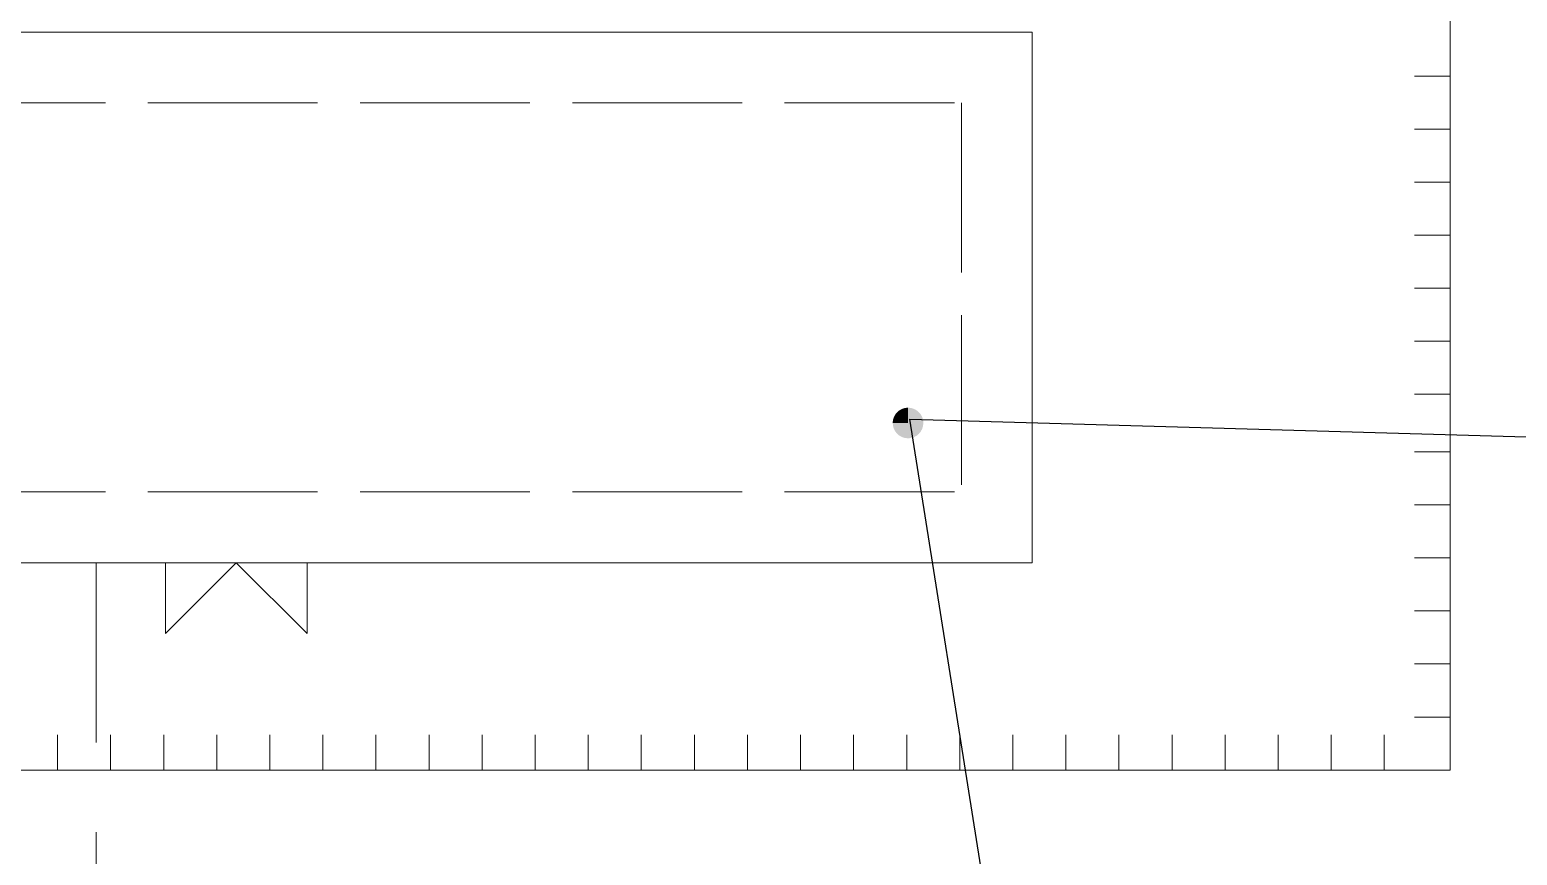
# Model space of a CAD drawing. Header units: millimetres. Extents: x 27137 to 30937, y -4667 to -569.
# Drawn here: x 28946.97 to 28989.01, y -2539.33 to -2515.99 of the extents above; entities that cross this region are included whole.
import ezdxf

# ---------------------------------------------------------------- set-up
doc = ezdxf.new("R2010")
doc.units = ezdxf.units.MM
doc.header["$LTSCALE"] = 0.4
doc.linetypes.add('ACAD_ISO02W100', pattern=[15, 12, -3])
doc.linetypes.add('штриховаяX2', pattern=[38.1, 25.4, -12.7])

msp = doc.modelspace()

# ---------------------------------------------------------------- hatches: boundary and pattern name
at = {"lineweight": 15}
h = msp.add_hatch(color=256, dxfattribs=at)
h.dxf.hatch_style = 1
h.paths.add_polyline_path([(28971.3587, -2527.1069), (28971.7913, -2527.1069), (28972.2238, -2527.1069, -1)])
h.paths.add_polyline_path([(28971.7913, -2526.6743, -0.4142136), (28972.2238, -2527.1069), (28971.7913, -2527.1069)])
h = msp.add_hatch(color=256, dxfattribs=at)
h.dxf.hatch_style = 1
h.paths.add_polyline_path([(28971.7913, -2526.6743), (28971.7913, -2527.1069), (28971.3587, -2527.1069, -0.4142136)])

# ---------------------------------------------------------------- linework, layer by layer
for p, q in [((28987.1105, -2513.037), (28987.1105, -2536.9192)), ((28930.303, -2516.0555), (28975.303, -2516.0555)), ((28930.303, -2516.0555), (28975.303, -2516.0555)), ((28975.303, -2516.0555), (28975.303, -2531.0555)), ((28975.303, -2516.0555), (28975.303, -2531.0555)), ((28987.1091, -2517.2954), (28986.1091, -2517.2954)), ((28987.1091, -2517.2954), (28986.1091, -2517.2954)), ((28987.1091, -2517.2954), (28986.1091, -2517.2954)), ((28987.1091, -2517.2954), (28986.1091, -2517.2954)), ((28987.1091, -2517.2954), (28986.1091, -2517.2954)), ((28987.1091, -2517.2954), (28986.1091, -2517.2954)), ((28987.1091, -2517.2954), (28986.1091, -2517.2954)), ((28987.1091, -2517.2954), (28986.1091, -2517.2954)), ((28987.1091, -2517.2954), (28986.1091, -2517.2954)), ((28987.1091, -2517.2954), (28986.1091, -2517.2954)), ((28987.1091, -2517.2954), (28986.1091, -2517.2954)), ((28987.1091, -2517.2954), (28986.1091, -2517.2954)), ((28987.1091, -2517.2954), (28986.1091, -2517.2954)), ((28987.1091, -2517.2954), (28986.1091, -2517.2954)), ((28987.1091, -2517.2954), (28986.1091, -2517.2954)), ((28987.1091, -2517.2954), (28986.1091, -2517.2954)), ((28987.1091, -2517.2954), (28986.1091, -2517.2954)), ((28987.1091, -2518.7954), (28986.1091, -2518.7954)), ((28987.1091, -2518.7954), (28986.1091, -2518.7954)), ((28987.1091, -2518.7954), (28986.1091, -2518.7954)), ((28987.1091, -2518.7954), (28986.1091, -2518.7954)), ((28987.1091, -2518.7954), (28986.1091, -2518.7954)), ((28987.1091, -2518.7954), (28986.1091, -2518.7954)), ((28987.1091, -2518.7954), (28986.1091, -2518.7954)), ((28987.1091, -2518.7954), (28986.1091, -2518.7954)), ((28987.1091, -2518.7954), (28986.1091, -2518.7954)), ((28987.1091, -2518.7954), (28986.1091, -2518.7954)), ((28987.1091, -2518.7954), (28986.1091, -2518.7954)), ((28987.1091, -2520.2954), (28986.1091, -2520.2954)), ((28987.1091, -2520.2954), (28986.1091, -2520.2954)), ((28987.1091, -2520.2954), (28986.1091, -2520.2954)), ((28987.1091, -2520.2954), (28986.1091, -2520.2954)), ((28987.1091, -2520.2954), (28986.1091, -2520.2954)), ((28987.1091, -2520.2954), (28986.1091, -2520.2954)), ((28987.1091, -2520.2954), (28986.1091, -2520.2954)), ((28987.1091, -2520.2954), (28986.1091, -2520.2954)), ((28987.1091, -2520.2954), (28986.1091, -2520.2954)), ((28987.1091, -2520.2954), (28986.1091, -2520.2954)), ((28987.1091, -2520.2954), (28986.1091, -2520.2954)), ((28987.1091, -2520.2954), (28986.1091, -2520.2954)), ((28987.1091, -2520.2954), (28986.1091, -2520.2954)), ((28987.1091, -2521.7954), (28986.1091, -2521.7954)), ((28987.1091, -2521.7954), (28986.1091, -2521.7954)), ((28987.1091, -2521.7954), (28986.1091, -2521.7954)), ((28987.1091, -2521.7954), (28986.1091, -2521.7954)), ((28987.1091, -2521.7954), (28986.1091, -2521.7954)), ((28987.1091, -2521.7954), (28986.1091, -2521.7954)), ((28987.1091, -2521.7954), (28986.1091, -2521.7954)), ((28987.1091, -2521.7954), (28986.1091, -2521.7954)), ((28987.1091, -2521.7954), (28986.1091, -2521.7954)), ((28987.1091, -2521.7954), (28986.1091, -2521.7954)), ((28987.1091, -2521.7954), (28986.1091, -2521.7954)), ((28987.1091, -2521.7954), (28986.1091, -2521.7954)), ((28987.1091, -2521.7954), (28986.1091, -2521.7954)), ((28987.1091, -2521.7954), (28986.1091, -2521.7954)), ((28987.1091, -2521.7954), (28986.1091, -2521.7954)), ((28987.1091, -2521.7954), (28986.1091, -2521.7954)), ((28987.1091, -2521.7954), (28986.1091, -2521.7954)), ((28987.1098, -2521.7954), (28986.1098, -2521.7954)), ((28987.1098, -2521.7954), (28986.1098, -2521.7954)), ((28987.1098, -2521.7954), (28986.1098, -2521.7954)), ((28987.1098, -2521.7954), (28986.1098, -2521.7954)), ((28987.1098, -2521.7954), (28986.1098, -2521.7954)), ((28987.1098, -2521.7954), (28986.1098, -2521.7954)), ((28987.1098, -2521.7954), (28986.1098, -2521.7954)), ((28987.1098, -2521.7954), (28986.1098, -2521.7954)), ((28987.1098, -2521.7954), (28986.1098, -2521.7954)), ((28987.1098, -2521.7954), (28986.1098, -2521.7954)), ((28987.1098, -2521.7954), (28986.1098, -2521.7954)), ((28987.1098, -2521.7954), (28986.1098, -2521.7954)), ((28987.1098, -2521.7954), (28986.1098, -2521.7954)), ((28987.1098, -2521.7954), (28986.1098, -2521.7954)), ((28987.1098, -2521.7954), (28986.1098, -2521.7954)), ((28987.1098, -2521.7954), (28986.1098, -2521.7954)), ((28987.1098, -2521.7954), (28986.1098, -2521.7954)), ((28987.1098, -2521.7954), (28986.1098, -2521.7954)), ((28987.1098, -2521.7954), (28986.1098, -2521.7954)), ((28987.1098, -2521.7954), (28986.1098, -2521.7954)), ((28987.1098, -2521.7954), (28986.1098, -2521.7954)), ((28987.1098, -2521.7954), (28986.1098, -2521.7954)), ((28987.1098, -2521.7954), (28986.1098, -2521.7954)), ((28987.1098, -2521.7954), (28986.1098, -2521.7954)), ((28987.1098, -2521.7954), (28986.1098, -2521.7954)), ((28987.1091, -2523.2954), (28986.1091, -2523.2954)), ((28987.1091, -2523.2954), (28986.1091, -2523.2954)), ((28987.1091, -2523.2954), (28986.1091, -2523.2954)), ((28987.1091, -2523.2954), (28986.1091, -2523.2954)), ((28987.1091, -2523.2954), (28986.1091, -2523.2954)), ((28987.1091, -2523.2954), (28986.1091, -2523.2954)), ((28987.1091, -2523.2954), (28986.1091, -2523.2954)), ((28987.1091, -2523.2954), (28986.1091, -2523.2954)), ((28987.1091, -2523.2954), (28986.1091, -2523.2954)), ((28987.1091, -2523.2954), (28986.1091, -2523.2954)), ((28987.1091, -2523.2954), (28986.1091, -2523.2954)), ((28987.1098, -2523.2954), (28986.1098, -2523.2954)), ((28987.1098, -2523.2954), (28986.1098, -2523.2954)), ((28987.1098, -2523.2954), (28986.1098, -2523.2954)), ((28987.1098, -2523.2954), (28986.1098, -2523.2954)), ((28987.1098, -2523.2954), (28986.1098, -2523.2954)), ((28987.1098, -2523.2954), (28986.1098, -2523.2954)), ((28987.1098, -2523.2954), (28986.1098, -2523.2954)), ((28987.1098, -2523.2954), (28986.1098, -2523.2954)), ((28987.1098, -2523.2954), (28986.1098, -2523.2954)), ((28987.1098, -2523.2954), (28986.1098, -2523.2954)), ((28987.1098, -2523.2954), (28986.1098, -2523.2954)), ((28987.1098, -2523.2954), (28986.1098, -2523.2954)), ((28987.1098, -2523.2954), (28986.1098, -2523.2954)), ((28987.1098, -2523.2954), (28986.1098, -2523.2954)), ((28987.1098, -2523.2954), (28986.1098, -2523.2954)), ((28987.1098, -2523.2954), (28986.1098, -2523.2954)), ((28987.1098, -2523.2954), (28986.1098, -2523.2954)), ((28987.1098, -2523.2954), (28986.1098, -2523.2954)), ((28987.1098, -2523.2954), (28986.1098, -2523.2954)), ((28987.1098, -2523.2954), (28986.1098, -2523.2954)), ((28987.1098, -2523.2954), (28986.1098, -2523.2954)), ((28987.1098, -2523.2954), (28986.1098, -2523.2954)), ((28987.1098, -2523.2954), (28986.1098, -2523.2954)), ((28987.1098, -2523.2954), (28986.1098, -2523.2954)), ((28987.1098, -2523.2954), (28986.1098, -2523.2954)), ((28987.1098, -2523.2954), (28986.1098, -2523.2954)), ((28987.1098, -2523.2954), (28986.1098, -2523.2954)), ((28987.1098, -2523.2954), (28986.1098, -2523.2954)), ((28975.303, -2528.8488), (28975.303, -2523.8488)), ((28975.303, -2528.8488), (28975.303, -2523.8488)), ((28987.1098, -2524.7954), (28986.1098, -2524.7954)), ((28987.1098, -2524.7954), (28986.1098, -2524.7954)), ((28987.1098, -2524.7954), (28986.1098, -2524.7954)), ((28987.1098, -2524.7954), (28986.1098, -2524.7954)), ((28987.1098, -2524.7954), (28986.1098, -2524.7954)), ((28987.1098, -2524.7954), (28986.1098, -2524.7954)), ((28987.1098, -2524.7954), (28986.1098, -2524.7954)), ((28987.1098, -2524.7954), (28986.1098, -2524.7954)), ((28987.1098, -2524.7954), (28986.1098, -2524.7954)), ((28987.1098, -2524.7954), (28986.1098, -2524.7954)), ((28987.1098, -2524.7954), (28986.1098, -2524.7954)), ((28987.1098, -2524.7954), (28986.1098, -2524.7954)), ((28987.1098, -2524.7954), (28986.1098, -2524.7954)), ((28987.1098, -2524.7954), (28986.1098, -2524.7954)), ((28987.1098, -2524.7954), (28986.1098, -2524.7954)), ((28987.1098, -2524.7954), (28986.1098, -2524.7954)), ((28987.1098, -2524.7954), (28986.1098, -2524.7954)), ((28987.1098, -2524.7954), (28986.1098, -2524.7954)), ((28987.1098, -2524.7954), (28986.1098, -2524.7954)), ((28987.1098, -2524.7954), (28986.1098, -2524.7954)), ((28987.1098, -2524.7954), (28986.1098, -2524.7954)), ((28987.1098, -2526.2954), (28986.1098, -2526.2954)), ((28987.1098, -2526.2954), (28986.1098, -2526.2954)), ((28987.1098, -2526.2954), (28986.1098, -2526.2954)), ((28987.1098, -2526.2954), (28986.1098, -2526.2954)), ((28987.1098, -2526.2954), (28986.1098, -2526.2954)), ((28987.1098, -2526.2954), (28986.1098, -2526.2954)), ((28987.1098, -2526.2954), (28986.1098, -2526.2954)), ((28987.1098, -2526.2954), (28986.1098, -2526.2954)), ((28987.1098, -2526.2954), (28986.1098, -2526.2954)), ((28987.1098, -2526.2954), (28986.1098, -2526.2954)), ((28987.1098, -2526.2954), (28986.1098, -2526.2954)), ((28987.1098, -2526.2954), (28986.1098, -2526.2954)), ((28987.1098, -2526.2954), (28986.1098, -2526.2954)), ((28987.1098, -2526.2954), (28986.1098, -2526.2954)), ((28987.1098, -2526.2954), (28986.1098, -2526.2954)), ((28987.1098, -2526.2954), (28986.1098, -2526.2954)), ((28987.1098, -2526.2954), (28986.1098, -2526.2954)), ((28987.1098, -2526.2954), (28986.1098, -2526.2954)), ((28987.1098, -2526.2954), (28986.1098, -2526.2954)), ((28987.1098, -2526.2954), (28986.1098, -2526.2954)), ((28987.1098, -2526.2954), (28986.1098, -2526.2954)), ((28987.1098, -2526.2954), (28986.1098, -2526.2954)), ((28987.1098, -2526.2954), (28986.1098, -2526.2954)), ((28987.1098, -2526.2954), (28986.1098, -2526.2954)), ((28987.1098, -2526.2954), (28986.1098, -2526.2954)), ((28987.1098, -2526.2954), (28986.1098, -2526.2954)), ((28987.1098, -2526.2954), (28986.1098, -2526.2954)), ((28987.1098, -2526.2954), (28986.1098, -2526.2954)), ((28987.1098, -2526.2954), (28986.1098, -2526.2954)), ((28987.1098, -2526.2954), (28986.1098, -2526.2954)), ((28987.1098, -2526.2954), (28986.1098, -2526.2954)), ((28987.1098, -2526.2954), (28986.1098, -2526.2954)), ((28987.1098, -2526.2954), (28986.1098, -2526.2954)), ((28987.1098, -2526.2954), (28986.1098, -2526.2954)), ((28987.1098, -2526.2954), (28986.1098, -2526.2954)), ((28987.1098, -2526.2954), (28986.1098, -2526.2954)), ((28987.1098, -2526.2954), (28986.1098, -2526.2954)), ((28987.1098, -2526.2954), (28986.1098, -2526.2954)), ((28987.1098, -2526.2954), (28986.1098, -2526.2954)), ((28987.1098, -2526.2954), (28986.1098, -2526.2954)), ((28987.1098, -2526.2954), (28986.1098, -2526.2954)), ((28987.1098, -2526.2954), (28986.1098, -2526.2954)), ((28987.1098, -2526.2954), (28986.1098, -2526.2954)), ((28987.1098, -2526.2954), (28986.1098, -2526.2954)), ((28987.1098, -2526.2954), (28986.1098, -2526.2954)), ((28987.1098, -2526.2954), (28986.1098, -2526.2954)), ((28987.1098, -2526.2954), (28986.1098, -2526.2954)), ((28987.1098, -2526.2954), (28986.1098, -2526.2954)), ((28987.1098, -2526.2954), (28986.1098, -2526.2954)), ((28987.1098, -2526.2954), (28986.1098, -2526.2954)), ((28987.1098, -2526.2954), (28986.1098, -2526.2954)), ((28987.1098, -2526.2954), (28986.1098, -2526.2954)), ((28987.1098, -2526.2954), (28986.1098, -2526.2954)), ((28987.1098, -2526.2954), (28986.1098, -2526.2954)), ((28987.1098, -2526.2954), (28986.1098, -2526.2954)), ((28987.1098, -2526.2954), (28986.1098, -2526.2954)), ((28987.1098, -2526.2954), (28986.1098, -2526.2954)), ((28987.1098, -2526.2954), (28986.1098, -2526.2954)), ((28987.1098, -2526.2954), (28986.1098, -2526.2954)), ((28987.1098, -2526.2954), (28986.1098, -2526.2954)), ((28987.1098, -2526.2954), (28986.1098, -2526.2954)), ((28987.1098, -2526.2954), (28986.1098, -2526.2954)), ((28987.1098, -2526.2954), (28986.1098, -2526.2954)), ((28987.1098, -2526.2954), (28986.1098, -2526.2954)), ((28987.1098, -2526.2954), (28986.1098, -2526.2954)), ((28987.1098, -2526.2954), (28986.1098, -2526.2954)), ((28987.1098, -2526.2954), (28986.1098, -2526.2954)), ((28987.1098, -2527.9192), (28986.1098, -2527.9192)), ((28987.1098, -2527.9192), (28986.1098, -2527.9192)), ((28987.1098, -2527.9192), (28986.1098, -2527.9192)), ((28987.1098, -2527.9192), (28986.1098, -2527.9192)), ((28987.1098, -2527.9192), (28986.1098, -2527.9192)), ((28987.1098, -2527.9192), (28986.1098, -2527.9192)), ((28987.1098, -2527.9192), (28986.1098, -2527.9192)), ((28987.1098, -2527.9192), (28986.1098, -2527.9192)), ((28987.1098, -2527.9192), (28986.1098, -2527.9192)), ((28987.1098, -2527.9192), (28986.1098, -2527.9192)), ((28987.1098, -2527.9192), (28986.1098, -2527.9192)), ((28987.1098, -2527.9192), (28986.1098, -2527.9192)), ((28987.1098, -2527.9192), (28986.1098, -2527.9192)), ((28987.1098, -2527.9192), (28986.1098, -2527.9192)), ((28987.1098, -2527.9192), (28986.1098, -2527.9192)), ((28987.1098, -2527.9192), (28986.1098, -2527.9192)), ((28987.1098, -2527.9192), (28986.1098, -2527.9192)), ((28987.1098, -2527.9192), (28986.1098, -2527.9192)), ((28987.1098, -2527.9192), (28986.1098, -2527.9192)), ((28987.1098, -2527.9192), (28986.1098, -2527.9192)), ((28987.1098, -2527.9192), (28986.1098, -2527.9192)), ((28987.1098, -2527.9192), (28986.1098, -2527.9192)), ((28987.1098, -2527.9192), (28986.1098, -2527.9192)), ((28987.1098, -2527.9192), (28986.1098, -2527.9192)), ((28987.1098, -2527.9192), (28986.1098, -2527.9192)), ((28987.1098, -2529.4192), (28986.1098, -2529.4192)), ((28987.1098, -2529.4192), (28986.1098, -2529.4192)), ((28987.1098, -2529.4192), (28986.1098, -2529.4192)), ((28987.1098, -2529.4192), (28986.1098, -2529.4192)), ((28987.1098, -2529.4192), (28986.1098, -2529.4192)), ((28987.1098, -2529.4192), (28986.1098, -2529.4192)), ((28987.1098, -2529.4192), (28986.1098, -2529.4192)), ((28987.1098, -2529.4192), (28986.1098, -2529.4192)), ((28987.1098, -2529.4192), (28986.1098, -2529.4192)), ((28987.1098, -2529.4192), (28986.1098, -2529.4192)), ((28987.1098, -2529.4192), (28986.1098, -2529.4192)), ((28987.1098, -2529.4192), (28986.1098, -2529.4192)), ((28987.1098, -2529.4192), (28986.1098, -2529.4192)), ((28987.1098, -2529.4192), (28986.1098, -2529.4192)), ((28987.1098, -2529.4192), (28986.1098, -2529.4192)), ((28987.1098, -2529.4192), (28986.1098, -2529.4192)), ((28987.1098, -2529.4192), (28986.1098, -2529.4192)), ((28987.1098, -2530.9192), (28986.1098, -2530.9192)), ((28987.1098, -2530.9192), (28986.1098, -2530.9192)), ((28987.1098, -2530.9192), (28986.1098, -2530.9192)), ((28987.1098, -2530.9192), (28986.1098, -2530.9192)), ((28987.1098, -2530.9192), (28986.1098, -2530.9192)), ((28987.1098, -2530.9192), (28986.1098, -2530.9192)), ((28987.1098, -2530.9192), (28986.1098, -2530.9192)), ((28987.1098, -2530.9192), (28986.1098, -2530.9192)), ((28987.1098, -2530.9192), (28986.1098, -2530.9192)), ((28987.1098, -2530.9192), (28986.1098, -2530.9192)), ((28987.1098, -2530.9192), (28986.1098, -2530.9192)), ((28975.303, -2531.0555), (28930.303, -2531.0555)), ((28950.803, -2533.0555), (28950.803, -2531.0555)), ((28950.803, -2533.0555), (28952.803, -2531.0555)), ((28952.803, -2531.0555), (28954.803, -2533.0555)), ((28954.803, -2531.0555), (28954.803, -2533.0555)), ((28987.1098, -2532.4192), (28986.1098, -2532.4192)), ((28987.1098, -2532.4192), (28986.1098, -2532.4192)), ((28987.1098, -2532.4192), (28986.1098, -2532.4192)), ((28987.1098, -2532.4192), (28986.1098, -2532.4192)), ((28987.1098, -2532.4192), (28986.1098, -2532.4192)), ((28987.1098, -2532.4192), (28986.1098, -2532.4192)), ((28987.1098, -2532.4192), (28986.1098, -2532.4192)), ((28987.1098, -2532.4192), (28986.1098, -2532.4192)), ((28987.1098, -2532.4192), (28986.1098, -2532.4192)), ((28987.1098, -2532.4192), (28986.1098, -2532.4192)), ((28987.1098, -2532.4192), (28986.1098, -2532.4192)), ((28987.1098, -2532.4192), (28986.1098, -2532.4192)), ((28987.1098, -2532.4192), (28986.1098, -2532.4192)), ((28987.1098, -2533.9192), (28986.1098, -2533.9192)), ((28987.1098, -2533.9192), (28986.1098, -2533.9192)), ((28987.1098, -2533.9192), (28986.1098, -2533.9192)), ((28987.1098, -2533.9192), (28986.1098, -2533.9192)), ((28987.1098, -2533.9192), (28986.1098, -2533.9192)), ((28987.1098, -2533.9192), (28986.1098, -2533.9192)), ((28987.1098, -2533.9192), (28986.1098, -2533.9192)), ((28987.1098, -2533.9192), (28986.1098, -2533.9192)), ((28987.1098, -2533.9192), (28986.1098, -2533.9192)), ((28987.1098, -2533.9192), (28986.1098, -2533.9192)), ((28987.1098, -2533.9192), (28986.1098, -2533.9192)), ((28987.1098, -2533.9192), (28986.1098, -2533.9192)), ((28987.1098, -2533.9192), (28986.1098, -2533.9192)), ((28987.1098, -2533.9192), (28986.1098, -2533.9192)), ((28987.1098, -2533.9192), (28986.1098, -2533.9192)), ((28987.1098, -2533.9192), (28986.1098, -2533.9192)), ((28987.1098, -2533.9192), (28986.1098, -2533.9192)), ((28987.1105, -2533.9192), (28986.1105, -2533.9192)), ((28987.1105, -2533.9192), (28986.1105, -2533.9192)), ((28987.1105, -2533.9192), (28986.1105, -2533.9192)), ((28987.1105, -2533.9192), (28986.1105, -2533.9192)), ((28987.1105, -2533.9192), (28986.1105, -2533.9192)), ((28987.1105, -2533.9192), (28986.1105, -2533.9192)), ((28987.1105, -2533.9192), (28986.1105, -2533.9192)), ((28987.1105, -2533.9192), (28986.1105, -2533.9192)), ((28987.1105, -2533.9192), (28986.1105, -2533.9192)), ((28987.1105, -2533.9192), (28986.1105, -2533.9192)), ((28987.1105, -2533.9192), (28986.1105, -2533.9192)), ((28987.1105, -2533.9192), (28986.1105, -2533.9192)), ((28987.1105, -2533.9192), (28986.1105, -2533.9192)), ((28987.1105, -2533.9192), (28986.1105, -2533.9192)), ((28987.1105, -2533.9192), (28986.1105, -2533.9192)), ((28987.1105, -2533.9192), (28986.1105, -2533.9192)), ((28987.1105, -2533.9192), (28986.1105, -2533.9192)), ((28987.1105, -2533.9192), (28986.1105, -2533.9192)), ((28987.1105, -2533.9192), (28986.1105, -2533.9192)), ((28987.1105, -2533.9192), (28986.1105, -2533.9192)), ((28987.1105, -2533.9192), (28986.1105, -2533.9192)), ((28987.1105, -2533.9192), (28986.1105, -2533.9192)), ((28987.1105, -2533.9192), (28986.1105, -2533.9192)), ((28987.1105, -2533.9192), (28986.1105, -2533.9192)), ((28987.1105, -2533.9192), (28986.1105, -2533.9192)), ((28987.1098, -2535.4192), (28986.1098, -2535.4192)), ((28987.1098, -2535.4192), (28986.1098, -2535.4192)), ((28987.1098, -2535.4192), (28986.1098, -2535.4192)), ((28987.1098, -2535.4192), (28986.1098, -2535.4192)), ((28987.1098, -2535.4192), (28986.1098, -2535.4192)), ((28987.1098, -2535.4192), (28986.1098, -2535.4192)), ((28987.1098, -2535.4192), (28986.1098, -2535.4192)), ((28987.1098, -2535.4192), (28986.1098, -2535.4192)), ((28987.1098, -2535.4192), (28986.1098, -2535.4192)), ((28987.1098, -2535.4192), (28986.1098, -2535.4192)), ((28987.1098, -2535.4192), (28986.1098, -2535.4192)), ((28987.1105, -2535.4192), (28986.1105, -2535.4192)), ((28987.1105, -2535.4192), (28986.1105, -2535.4192)), ((28987.1105, -2535.4192), (28986.1105, -2535.4192)), ((28987.1105, -2535.4192), (28986.1105, -2535.4192)), ((28987.1105, -2535.4192), (28986.1105, -2535.4192)), ((28987.1105, -2535.4192), (28986.1105, -2535.4192)), ((28987.1105, -2535.4192), (28986.1105, -2535.4192)), ((28987.1105, -2535.4192), (28986.1105, -2535.4192)), ((28987.1105, -2535.4192), (28986.1105, -2535.4192)), ((28987.1105, -2535.4192), (28986.1105, -2535.4192)), ((28987.1105, -2535.4192), (28986.1105, -2535.4192)), ((28987.1105, -2535.4192), (28986.1105, -2535.4192)), ((28987.1105, -2535.4192), (28986.1105, -2535.4192)), ((28987.1105, -2535.4192), (28986.1105, -2535.4192)), ((28987.1105, -2535.4192), (28986.1105, -2535.4192)), ((28987.1105, -2535.4192), (28986.1105, -2535.4192)), ((28987.1105, -2535.4192), (28986.1105, -2535.4192)), ((28947.7525, -2536.9192), (28947.7525, -2535.9192)), ((28947.7525, -2536.9192), (28947.7525, -2535.9192)), ((28949.2525, -2536.9192), (28949.2525, -2535.9192)), ((28949.2525, -2536.9192), (28949.2525, -2535.9192)), ((28950.7525, -2536.9192), (28950.7525, -2535.9192)), ((28950.7525, -2536.9192), (28950.7525, -2535.9192)), ((28952.2525, -2536.9192), (28952.2525, -2535.9192)), ((28952.2525, -2536.9192), (28952.2525, -2535.9192)), ((28953.7525, -2536.9192), (28953.7525, -2535.9192)), ((28953.7525, -2536.9192), (28953.7525, -2535.9192)), ((28953.7525, -2536.9192), (28953.7525, -2535.9192)), ((28953.7525, -2536.9192), (28953.7525, -2535.9192)), ((28955.2525, -2536.9192), (28955.2525, -2535.9192)), ((28955.2525, -2536.9192), (28955.2525, -2535.9192)), ((28956.7525, -2536.9192), (28956.7525, -2535.9192)), ((28956.7525, -2536.9192), (28956.7525, -2535.9192)), ((28958.2525, -2536.9192), (28958.2525, -2535.9192)), ((28958.2525, -2536.9192), (28958.2525, -2535.9192)), ((28959.7525, -2536.9192), (28959.7525, -2535.9192)), ((28959.7525, -2536.9192), (28959.7525, -2535.9192)), ((28961.2525, -2536.9192), (28961.2525, -2535.9192)), ((28961.2525, -2536.9192), (28961.2525, -2535.9192)), ((28962.7525, -2536.9192), (28962.7525, -2535.9192)), ((28962.7525, -2536.9192), (28962.7525, -2535.9192)), ((28964.2525, -2536.9192), (28964.2525, -2535.9192)), ((28964.2525, -2536.9192), (28964.2525, -2535.9192)), ((28964.2525, -2536.9192), (28964.2525, -2535.9192)), ((28964.2525, -2536.9192), (28964.2525, -2535.9192)), ((28965.7525, -2536.9192), (28965.7525, -2535.9192)), ((28965.7525, -2536.9192), (28965.7525, -2535.9192)), ((28967.2525, -2536.9192), (28967.2525, -2535.9192)), ((28967.2525, -2536.9192), (28967.2525, -2535.9192)), ((28968.7525, -2536.9192), (28968.7525, -2535.9192)), ((28968.7525, -2536.9192), (28968.7525, -2535.9192)), ((28970.2525, -2536.9192), (28970.2525, -2535.9192)), ((28970.2525, -2536.9192), (28970.2525, -2535.9192)), ((28971.7525, -2536.9192), (28971.7525, -2535.9192)), ((28971.7525, -2536.9192), (28971.7525, -2535.9192)), ((28973.2525, -2536.9192), (28973.2525, -2535.9192)), ((28973.2525, -2536.9192), (28973.2525, -2535.9192)), ((28974.7525, -2536.9192), (28974.7525, -2535.9192)), ((28974.7525, -2536.9192), (28974.7525, -2535.9192)), ((28974.7525, -2536.9192), (28974.7525, -2535.9192)), ((28974.7525, -2536.9192), (28974.7525, -2535.9192)), ((28976.2525, -2536.9192), (28976.2525, -2535.9192)), ((28976.2525, -2536.9192), (28976.2525, -2535.9192)), ((28977.7525, -2536.9192), (28977.7525, -2535.9192)), ((28977.7525, -2536.9192), (28977.7525, -2535.9192)), ((28979.2525, -2536.9192), (28979.2525, -2535.9192)), ((28979.2525, -2536.9192), (28979.2525, -2535.9192)), ((28980.7525, -2536.9192), (28980.7525, -2535.9192)), ((28980.7525, -2536.9192), (28980.7525, -2535.9192)), ((28982.2525, -2536.9192), (28982.2525, -2535.9192)), ((28982.2525, -2536.9192), (28982.2525, -2535.9192)), ((28983.7525, -2536.9192), (28983.7525, -2535.9192)), ((28983.7525, -2536.9192), (28983.7525, -2535.9192)), ((28985.2525, -2536.9192), (28985.2525, -2535.9192)), ((28985.2525, -2536.9192), (28985.2525, -2535.9192)), ((28942.3395, -2536.9192), (28987.1105, -2536.9192)), ((28987.0811, -2536.9192), (28983.7525, -2536.9192)), ((28987.0811, -2536.9192), (28983.7525, -2536.9192)), ((28987.0811, -2536.9192), (28983.7525, -2536.9192)), ((28987.0811, -2536.9192), (28983.7525, -2536.9192)), ((28987.0811, -2536.9192), (28983.7525, -2536.9192)), ((28987.0811, -2536.9192), (28983.7525, -2536.9192)), ((28987.0811, -2536.9192), (28983.7525, -2536.9192)), ((28987.0811, -2536.9192), (28983.7525, -2536.9192)), ((28987.0811, -2536.9192), (28983.7525, -2536.9192)), ((28987.0811, -2536.9192), (28983.7525, -2536.9192)), ((28987.0811, -2536.9192), (28983.7525, -2536.9192)), ((28987.0811, -2536.9192), (28983.7525, -2536.9192)), ((28987.0811, -2536.9192), (28983.7525, -2536.9192)), ((28987.0811, -2536.9192), (28983.7525, -2536.9192)), ((28987.0811, -2536.9192), (28983.7525, -2536.9192)), ((28987.0811, -2536.9192), (28983.7525, -2536.9192)), ((28987.0811, -2536.9192), (28983.7525, -2536.9192)), ((28987.0811, -2536.9192), (28983.7525, -2536.9192)), ((28987.0811, -2536.9192), (28983.7525, -2536.9192)), ((28987.0811, -2536.9192), (28983.7525, -2536.9192)), ((28987.0811, -2536.9192), (28983.7525, -2536.9192))]:
    msp.add_line(p, q, dxfattribs=at)
at = {"linetype": 'ACAD_ISO02W100', "lineweight": 15}
for p, q in [((28932.303, -2518.0555), (28973.303, -2518.0555)), ((28973.303, -2518.0555), (28973.303, -2529.0555)), ((28932.303, -2529.0555), (28973.303, -2529.0555))]:
    msp.add_line(p, q, dxfattribs=at)
at = {"ltscale": 0.5}
for p, q in [((28976.9091, -2558.9914), (28971.8391, -2526.9957)), ((28971.8391, -2526.9957), (28997.7797, -2527.7419))]:
    msp.add_line(p, q, dxfattribs=at)
at = {"linetype": 'штриховаяX2', "lineweight": 15, "ltscale": 0.5}
msp.add_line((28948.8411, -2531.0555), (28948.8411, -2574.7976), dxfattribs=at)

doc.saveas('drawing.dxf')
